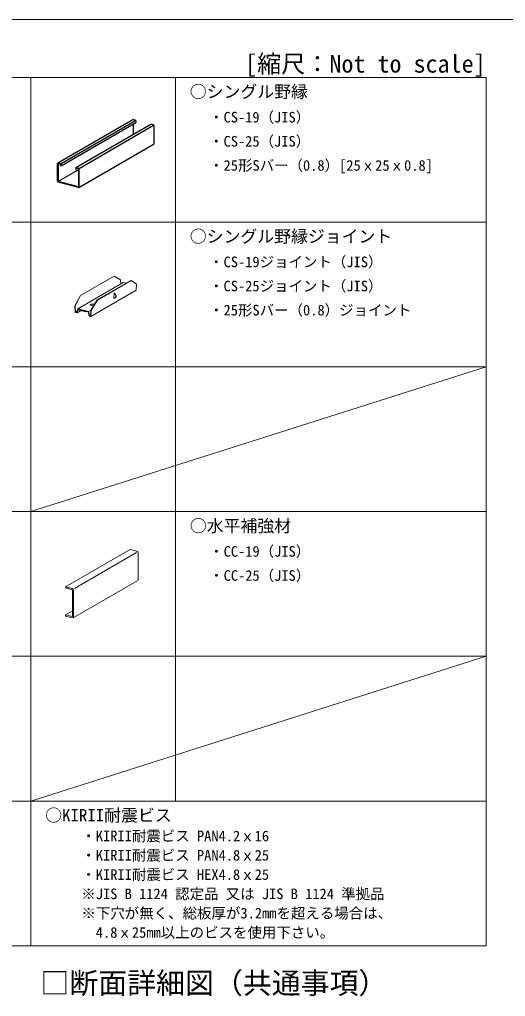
# Model space of a CAD drawing. Units: millimetres on the paper, enlarged 40 times. Extents: x -7800 to 7800, y -5387 to 5300.
# Drawn here: x -2017 to 0, y 1250 to 5300 of the extents above; entities that cross this region are included whole.
import ezdxf
from ezdxf.enums import TextEntityAlignment as Align

# ---------------------------------------------------------------- set-up
doc = ezdxf.new("R2010")
doc.units = ezdxf.units.MM
doc.header["$LTSCALE"] = 40
for name, color, linetype, lineweight in [('0-3_野縁', 2, 'Continuous', 25), ('0-4_ブレース・補強材', 4, 'Continuous', 9), ('0-B_補強金具・金具・その他', 3, 'Continuous', 18), ('F-3_野縁', 7, 'Continuous', 18)]:
    doc.layers.add(name, color=color, linetype=linetype, lineweight=lineweight)
doc.layers.add('0-6_文字', color=7, linetype='Continuous')
doc.styles.add('ＭＳ ゴシック', font='')
doc.styles.get('ＭＳ ゴシック').set_extended_font_data('MS Gothic')

msp = doc.modelspace()

# ---------------------------------------------------------------- linework, layer by layer
at = {"layer": '0-3_野縁'}
for p, q in [((-1857.26, 4705.93), (-1546.24, 4885.5)), ((-1844.49, 4703.13), (-1535.55, 4881.5)), ((-1844.49, 4693.53), (-1533.47, 4873.1)), ((-1471.29, 4865.41), (-1782.31, 4685.85)), ((-1769.53, 4683.04), (-1460.13, 4861.68)), ((-1545.15, 4866.35), (-1545.15, 4822.77)), ((-1544.59, 4885.68), (-1536.25, 4883.44)), ((-1533.47, 4879.5), (-1533.47, 4873.1)), ((-1461.29, 4863.36), (-1469.64, 4865.59)), ((-1458.51, 4784.19), (-1458.51, 4859.41)), ((-1770.67, 4603.97), (-1458.51, 4784.19)), ((-1858.4, 4630.05), (-1858.4, 4703.65)), ((-1856.17, 4703.7), (-1856.17, 4628.56)), ((-1856.17, 4703.7), (-1846.71, 4701.16)), ((-1855.62, 4706.11), (-1847.27, 4703.87)), ((-1846.71, 4694.12), (-1846.71, 4701.16)), ((-1844.49, 4699.93), (-1844.49, 4693.53)), ((-1854.35, 4629.62), (-1767.99, 4679.48)), ((-1844.49, 4693.53), (-1846.71, 4694.12)), ((-1844.49, 4693.53), (-1845.88, 4693.9)), ((-1783.44, 4683.57), (-1783.44, 4677.17)), ((-1783.44, 4677.17), (-1781.22, 4676.57)), ((-1771.76, 4681.08), (-1781.22, 4683.61)), ((-1781.22, 4676.57), (-1781.22, 4683.61)), ((-1772.31, 4683.79), (-1780.66, 4686.03)), ((-1771.76, 4681.08), (-1771.76, 4605.94)), ((-1769.53, 4606.24), (-1769.53, 4679.84)), ((-1771.76, 4605.94), (-1856.17, 4628.56)), ((-1772.31, 4603.79), (-1855.62, 4626.11))]:
    msp.add_line(p, q, dxfattribs=at)
for centre, start_param, end_param in [((-1544.59, 4882.48), 5.6914085, 6.3251409), ((-1536.25, 4880.24), 4.1206122, 5.6914085), ((-1469.64, 4862.39), 5.6914085, 6.3251409), ((-1461.29, 4860.16), 4.1206122, 5.6914085), ((-1855.62, 4702.91), 5.6914085, 7.2622048), ((-1847.27, 4700.67), 4.1206122, 5.6914085), ((-1780.66, 4682.83), 5.6914085, 7.2622048), ((-1772.31, 4680.59), 4.1206122, 5.6914085), ((-1855.62, 4629.31), 0.9790195, 2.5498158), ((-1772.31, 4606.99), 2.5498158, 4.1206122)]:
    msp.add_ellipse(centre, major_axis=(-1.55, 3.07), ratio=0.751651, start_param=start_param, end_param=end_param, dxfattribs=at)
at = {"layer": '0-4_ブレース・補強材'}
for p, q in [((-1825.39, 2948.52), (-1557.09, 3103.42)), ((-1789.02, 2941.3), (-1530.51, 3090.55)), ((-1529.28, 3095.97), (-1557.09, 3103.42)), ((-1523.71, 2979.28), (-1523.71, 3088.08)), ((-1794.28, 2819.83), (-1525.98, 2974.73)), ((-1825.39, 2948.52), (-1825.39, 2943.4)), ((-1825.39, 2943.4), (-1798.68, 2936.24)), ((-1796.46, 2933.09), (-1796.46, 2826.85)), ((-1792.01, 2824.38), (-1792.01, 2933.18)), ((-1825.39, 2832.04), (-1796.46, 2848.74)), ((-1825.39, 2832.04), (-1798.68, 2824.88)), ((-1825.39, 2826.92), (-1825.39, 2832.04)), ((-1825.39, 2830.76), (-1825.39, 2826.92)), ((-1797.57, 2819.47), (-1825.39, 2826.92))]:
    msp.add_line(p, q, dxfattribs=at)
msp.add_lwpolyline([(-1797.57, 2941.07), (-1825.39, 2948.52), (-1825.39, 2944.68)], dxfattribs=at)
for centre, major_axis, start_param, end_param in [((-1529.28, 3089.57), (3.1, -6.14), 0.9790195, 2.5498158), ((-1529.28, 2980.77), (3.1, -6.14), 0.0419556, 0.9790195), ((-1798.68, 2933.68), (1.24, -2.46), 0.9790195, 2.5498158), ((-1797.57, 2934.67), (3.1, -6.14), 0.9790195, 2.5498158), ((-1798.68, 2827.44), (1.24, -2.46), 5.6914085, 7.2622048), ((-1797.57, 2825.87), (3.1, -6.14), 5.6914085, 7.2622048)]:
    msp.add_ellipse(centre, major_axis=major_axis, ratio=0.751651, start_param=start_param, end_param=end_param, dxfattribs=at)
at = {"layer": '0-B_補強金具・金具・その他'}
for p, q in [((-1764.13, 4155.96), (-1624.45, 4236.6)), ((-1762.89, 4155.63), (-1623.22, 4236.27)), ((-1693.19, 4136.95), (-1553.52, 4217.59)), ((-1624.45, 4236.6), (-1623.22, 4236.27)), ((-1597.01, 4221.06), (-1623.22, 4236.27)), ((-1595.97, 4204.31), (-1597.01, 4221.06)), ((-1775.15, 4100.86), (-1586.7, 4209.66)), ((-1721.05, 4068.76), (-1532.61, 4177.56)), ((-1574.66, 4206.43), (-1586.7, 4209.66)), ((-1578.35, 4207.42), (-1576.14, 4208.7)), ((-1576.14, 4208.7), (-1572.44, 4207.71)), ((-1786.69, 4112.59), (-1764.13, 4155.96)), ((-1785.46, 4112.26), (-1762.89, 4155.63)), ((-1764.13, 4155.96), (-1762.89, 4155.63)), ((-1720.63, 4094.89), (-1694.43, 4137.28)), ((-1719.4, 4094.56), (-1693.19, 4136.95)), ((-1624.17, 4164.5), (-1625.41, 4145.34)), ((-1624.17, 4164.5), (-1623.07, 4165.14)), ((-1620.11, 4145.74), (-1619, 4146.38)), ((-1786.69, 4112.59), (-1785.46, 4112.26)), ((-1785.04, 4085.91), (-1786.69, 4112.59)), ((-1783.9, 4087.2), (-1785.46, 4112.26)), ((-1779.32, 4085.98), (-1775.15, 4100.86)), ((-1778.08, 4084.05), (-1773.91, 4098.93)), ((-1778.08, 4084.05), (-1761.37, 4093.69)), ((-1753.05, 4094.94), (-1775.15, 4100.86)), ((-1753.05, 4093.34), (-1773.91, 4098.93)), ((-1766.8, 4098.62), (-1769.02, 4097.34)), ((-1769.02, 4095.74), (-1769.02, 4097.34)), ((-1769.02, 4097.34), (-1741.51, 4089.97)), ((-1769.02, 4095.74), (-1741.51, 4088.37)), ((-1753.05, 4094.94), (-1730.94, 4089.01)), ((-1753.05, 4093.34), (-1732.18, 4087.75)), ((-1739.29, 4091.25), (-1741.51, 4089.97)), ((-1739.29, 4091.25), (-1739.29, 4089.65)), ((-1730.94, 4089.01), (-1720.63, 4094.97)), ((-1722.19, 4070.67), (-1720.63, 4094.89)), ((-1785.04, 4085.91), (-1778.08, 4084.05)), ((-1783.9, 4087.2), (-1778.02, 4090.6)), ((-1783.9, 4087.2), (-1779.32, 4085.98)), ((-1741.51, 4089.97), (-1741.51, 4088.37)), ((-1739.29, 4089.65), (-1741.51, 4088.37)), ((-1732.18, 4087.75), (-1728.01, 4070.63)), ((-1730.94, 4089.01), (-1726.77, 4071.9)), ((-1721.05, 4068.76), (-1728.01, 4070.63)), ((-1726.77, 4071.9), (-1721.93, 4074.69)), ((-1722.19, 4070.67), (-1726.77, 4071.9))]:
    msp.add_line(p, q, dxfattribs=at)
for points in [[(-1693.19, 4136.95), (-1694.43, 4137.28), (-1554.75, 4217.92)], [(-1532.61, 4177.56), (-1530.95, 4203.36), (-1553.52, 4217.59), (-1554.75, 4217.92)], [(-1721.05, 4068.76), (-1719.4, 4094.56), (-1720.63, 4094.89)]]:
    msp.add_lwpolyline(points, dxfattribs=at)
for centre, major_axis, ratio, start_param, end_param in [((-1624.79, 4154.92), (-4.05, 9.49), 0.751651, 2.5498158, 5.6914085), ((-1623.68, 4155.56), (-4.05, 9.49), 0.751651, 3.2319571, 5.6914085), ((-1624.79, 4154.92), (-4.23, -10.09), 0.512606, 2.4820828, 3.5348932), ((-1714.25, 4117.34), (8.89, 0.65), 0.410193, 0.2742426, 5.4320533), ((-1714.25, 4115.74), (8.89, 0.65), 0.410193, 0.4579643, 2.8916718)]:
    msp.add_ellipse(centre, major_axis=major_axis, ratio=ratio, start_param=start_param, end_param=end_param, dxfattribs=at)
at = {"layer": 'F-3_野縁', "color": 3}
for p, q in [((-7800, 5300), (7800, 5300)), ((-7640, 5060), (-80, 5060)), ((-1970, 5060), (-1970, 2660)), ((-80, 5060), (-80, 1460)), ((-7640, 4460), (-80, 4460)), ((-7640, 3860), (-80, 3860)), ((-1970, 3260), (-80, 3860)), ((-7640, 3260), (-80, 3260)), ((-7640, 2660), (-80, 2660)), ((-1970, 2060), (-80, 2660)), ((-1970, 2660), (-1970, 2060)), ((-7640, 2060), (-80, 2060))]:
    msp.add_line(p, q, dxfattribs=at)
at = {"layer": 'F-3_野縁', "color": 4, "lineweight": 9}
for p, q in [((-1370, 5060), (-1370, 2660)), ((-1370, 2660), (-1370, 2060)), ((-1970, 2060), (-1970, 1460))]:
    msp.add_line(p, q, dxfattribs=at)
at = {"layer": 'F-3_野縁', "color": 3}
msp.add_lwpolyline([(-7640, 5060), (-7640, 1460), (-80, 1460)], dxfattribs=at)

# ---------------------------------------------------------------- texts
at = {"layer": '0-6_文字', "style": 'ＭＳ ゴシック'}
for s, height, p in [('○シングル野縁', 51.32, (-1310, 4960)), ('・CS-19（JIS）', 43.99, (-1230, 4860)), ('・CS-25（JIS）', 43.99, (-1230, 4760)), ('・25形Sバー（0.8）[25ｘ25ｘ0.8]', 43.99, (-1230, 4660)), ('○シングル野縁ジョイント', 51.32, (-1310, 4360)), ('・CS-19ジョイント（JIS）', 43.99, (-1230, 4260)), ('・CS-25ジョイント（JIS）', 43.99, (-1230, 4160)), ('・25形Sバー（0.8）ジョイント', 43.99, (-1230, 4060)), ('○水平補強材', 51.32, (-1309.64, 3159.78)), ('・CC-19（JIS）', 43.99, (-1229.64, 3059.78)), ('・CC-25（JIS）', 43.99, (-1229.64, 2959.78)), ('○KIRII耐震ビス', 51.32, (-1910, 1960)), ('・KIRII耐震ビス PAN4.2ｘ16', 43.99, (-1760, 1880)), ('・KIRII耐震ビス PAN4.8ｘ25', 43.99, (-1760, 1800)), ('・KIRII耐震ビス HEX4.8ｘ25', 43.99, (-1760, 1720)), ('※JIS B 1124 認定品 又は JIS B 1124 準拠品 ', 43.99, (-1760, 1640)), ('※下穴が無く、総板厚が3.2mmを超える場合は、', 43.99, (-1760, 1560)), ('  4.8ｘ25mm以上のビスを使用下さい。', 43.99, (-1760, 1480))]:
    msp.add_text(s, height=height, dxfattribs=at).set_placement(p, align=Align.BOTTOM_LEFT)
at = {"layer": 'F-3_野縁', "style": 'ＭＳ ゴシック'}
for s, height, p in [('[縮尺：Not to scale]', 73.31, (-1080.45, 5057.94)), ('□断面詳細図（共通事項）', 87.98, (-1930, 1234.94))]:
    msp.add_text(s, height=height, dxfattribs=at).set_placement(p, align=Align.BOTTOM_LEFT)

doc.saveas('drawing.dxf')
